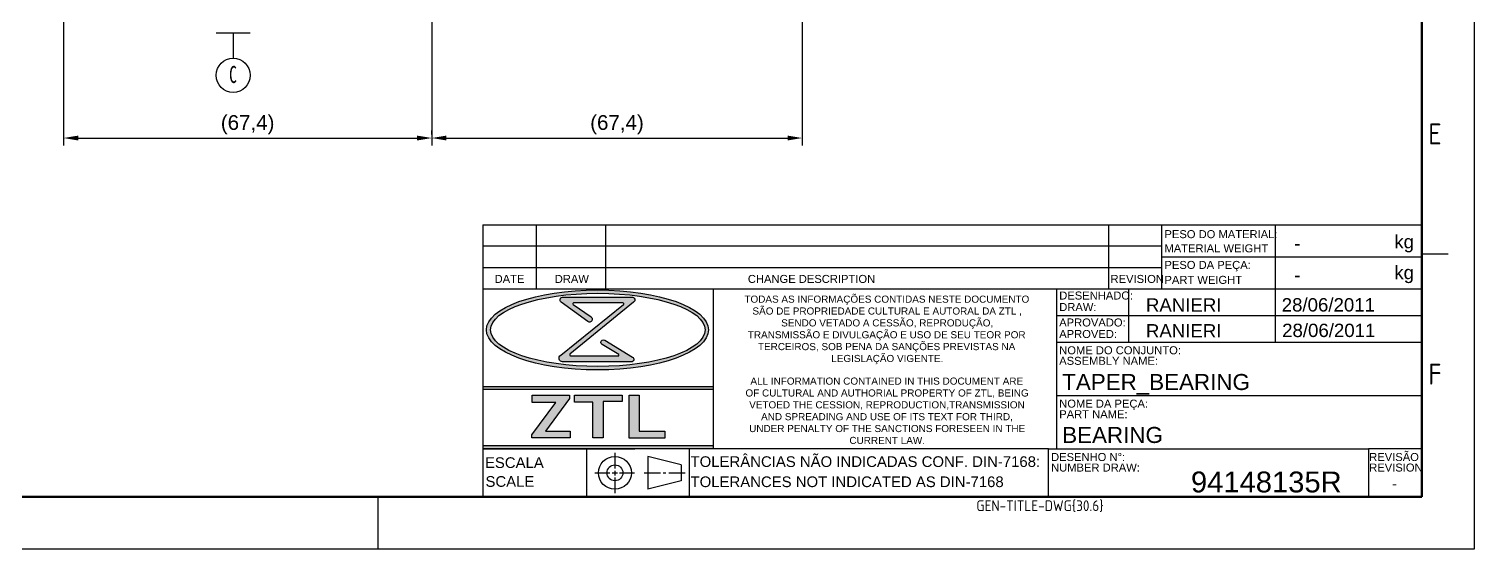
# Model space of a CAD drawing. Header units: millimetres. Extents: x 2659 to 3032, y 1080 to 1344.
# Drawn here: x 2785.7 to 3031.5, y 1079.9 to 1168.4 of the extents above; entities that cross this region are included whole.
import ezdxf
from ezdxf.enums import TextEntityAlignment as Align

# ---------------------------------------------------------------- set-up
doc = ezdxf.new("R2010")
doc.units = ezdxf.units.MM
for name, color, linetype, lineweight in [('AM_0', 7, 'Continuous', 50), ('AM_8', 1, 'Continuous', 25), ('AM_BOR', 7, 'Continuous', 50), ('CAXA4', 3, 'Continuous', 25)]:
    doc.layers.add(name, color=color, linetype=linetype, lineweight=lineweight)
doc.styles.add('ACISOTS', font='isocp.shx', dxfattribs={"height": 1})
doc.styles.get("Standard").update_dxf_attribs({"font": 'arial.ttf'})
doc.styles.add('标准', font='', dxfattribs={"width": 0.667})
doc.styles.get('标准').set_extended_font_data('FangSong_GB2312')
doc.dimstyles.new('ISO-25', dxfattribs={"dimtxt": 2.5, "dimasz": 2.5, "dimexe": 1.25, "dimexo": 0.625, "dimtad": 1, "dimtxsty": 'Standard', "dimcen": 2.5, "dimadec": 0, "dimazin": 0, "dimtfac": 1, "dimtmove": 0, "dimatfit": 3, "dimfxl": 1, "dimarcsym": 0})

# ---------------------------------------------------------------- blocks, each defined once
blk = doc.blocks.new('A3 ZTL')
for p, q in [((401.17, 9.78), (401.17, 280.82)), ((19.57, 9.78), (401.17, 9.78))]:
    blk.add_line(p, q)
at = {"layer": 'AM_BOR', "color": 135, "lineweight": 25}
for p, q in [((410.96, 290.61), (410.96, 0)), ((406.07, 55.28), (401.17, 55.28)), ((205.48, 9.78), (205.48, 0)), ((410.96, 0), (0, 0))]:
    blk.add_line(p, q, dxfattribs=at)
at = {"layer": 'AM_BOR', "color": 135, "lineweight": 25, "style": 'ACISOTS'}
for s, p in [('E', (403.62, 77.79)), ('F', (403.62, 32.78))]:
    blk.add_text(s, height=3.91, dxfattribs=at).set_placement(p, align=Align.MIDDLE)
blk = doc.blocks.new('*D39')
at = {"color": 0, "lineweight": -2, "transparency": 16777216}
for p, q in [((2854.24, 1191.61), (2854.24, 1148.58)), ((2791.61, 1179.31), (2791.61, 1148.58)), ((2794.11, 1149.83), (2851.74, 1149.83))]:
    blk.add_line(p, q, dxfattribs=at)
at = {"color": 0, "transparency": 16777216}
for points in [[(2794.11, 1150.24), (2794.11, 1149.41), (2791.61, 1149.83)], [(2851.74, 1150.24), (2851.74, 1149.41), (2854.24, 1149.83)]]:
    blk.add_solid(points, dxfattribs=at)
at = {"layer": 'Defpoints', "color": 0, "transparency": 16777216}
for p in [(2854.24, 1192.23), (2791.61, 1179.93), (2854.24, 1149.83)]:
    blk.add_point(p, dxfattribs=at)
at = {"color": 0, "transparency": 16777216, "insert": (2822.92, 1152.09), "char_height": 2.5, "attachment_point": 5}
blk.add_mtext('(67,4)', dxfattribs=at)
blk = doc.blocks.new('*D40')
at = {"color": 0, "lineweight": -2, "transparency": 16777216}
for p, q in [((2917.24, 1180.31), (2917.24, 1148.58)), ((2854.24, 1150.45), (2854.24, 1151.08)), ((2856.74, 1149.83), (2914.74, 1149.83))]:
    blk.add_line(p, q, dxfattribs=at)
at = {"color": 0, "transparency": 16777216}
for points in [[(2856.74, 1150.24), (2856.74, 1149.41), (2854.24, 1149.83)], [(2914.74, 1150.24), (2914.74, 1149.41), (2917.24, 1149.83)]]:
    blk.add_solid(points, dxfattribs=at)
at = {"layer": 'Defpoints', "color": 0, "transparency": 16777216}
for p in [(2917.24, 1180.93), (2854.24, 1149.83), (2917.24, 1149.83)]:
    blk.add_point(p, dxfattribs=at)
at = {"color": 0, "transparency": 16777216, "insert": (2885.74, 1152.09), "char_height": 2.5, "attachment_point": 5}
blk.add_mtext('(67,4)', dxfattribs=at)

msp = doc.modelspace()

# ---------------------------------------------------------------- hatches: boundary and pattern name
h = msp.add_hatch(color=0)
h.paths.add_polyline_path([(2902.07, 1107.593), (2862.914, 1107.593), (2862.914, 1107.045), (2902.07, 1107.045)])
h.paths.add_polyline_path([(2902.07, 1097.522), (2862.914, 1097.522), (2862.914, 1096.974), (2902.07, 1096.974)])
at = {"layer": 'AM_8'}
h = msp.add_hatch(color=0, dxfattribs=at)
edge = h.paths.add_edge_path()
edge.add_ellipse((2882.423, 1117.201), major_axis=(18.891, 0), ratio=0.3599074, start_angle=191.45916, end_angle=452.8175)
edge.add_ellipse((2882.423, 1117.201), major_axis=(18.891, 0), ratio=0.3599074, start_angle=92.8175, end_angle=191.45916)
edge = h.paths.add_edge_path(flags=16)
edge.add_ellipse((2882.481, 1117.201), major_axis=(18.25, 0), ratio=0.3406642, start_angle=93.06698, end_angle=371.45916)
edge.add_ellipse((2882.481, 1117.201), major_axis=(18.25, 0), ratio=0.3406642, start_angle=11.45916, end_angle=93.06698)
h = msp.add_hatch(color=0, dxfattribs=at)
edge = h.paths.add_edge_path()
edge.add_line((2886.825, 1121.509), (2876.192, 1112.897))
edge.add_arc((2876.475, 1112.367), 0.601, 118.14094, 270)
edge.add_line((2876.475, 1111.766), (2888.17, 1111.766))
edge.add_arc((2888.155, 1112.209), 0.443, 271.96853, 418.91083)
edge.add_line((2888.383, 1112.588), (2883.648, 1115.444))
edge.add_arc((2883.424, 1115.076), 0.431, 58.66819, 238.80525)
edge.add_line((2883.201, 1114.707), (2886.03, 1112.994))
edge.add_arc((2885.967, 1112.905), 0.109, -90, 54.65447, ccw=False)
edge.add_line((2885.967, 1112.796), (2877.817, 1112.796))
edge.add_arc((2877.841, 1112.946), 0.151, 129.23635, 260.82262, ccw=False)
edge.add_line((2877.745, 1113.063), (2888.572, 1121.905))
edge.add_arc((2888.289, 1122.293), 0.48, 306.0702, 450)
edge.add_line((2888.289, 1122.773), (2876.549, 1122.773))
edge.add_arc((2876.53, 1122.308), 0.465, 87.72721, 233.74708)
edge.add_line((2876.255, 1121.933), (2880.765, 1118.626))
edge.add_arc((2881.056, 1119.005), 0.478, 232.47139, 414.7334)
edge.add_line((2881.332, 1119.395), (2878.293, 1121.544))
edge.add_arc((2878.354, 1121.66), 0.131, 90, 242.52347, ccw=False)
edge.add_line((2878.354, 1121.79), (2886.751, 1121.79))
edge.add_arc((2886.725, 1121.633), 0.16, -50.99642, 80.76554, ccw=False)
for points in [[(2871.261, 1099.38), (2871.261, 1098.836), (2877.79, 1098.836), (2877.79, 1099.984), (2873.558, 1099.984), (2877.669, 1105.543), (2877.669, 1106.086), (2871.322, 1106.086), (2871.322, 1104.878), (2875.342, 1104.878)], [(2878.515, 1104.938), (2881.658, 1104.938), (2881.658, 1098.836), (2883.381, 1098.836), (2883.381, 1104.999), (2886.615, 1104.999), (2886.615, 1106.086), (2878.515, 1106.086)], [(2893.868, 1098.806), (2893.868, 1099.984), (2889.486, 1099.984), (2889.486, 1106.086), (2887.793, 1106.086), (2887.793, 1098.806)]]:
    msp.add_hatch(color=0, dxfattribs=at).paths.add_polyline_path(points)

# ---------------------------------------------------------------- linework, layer by layer
at = {"layer": 'AM_8', "color": 0}
for p, q in [((2862.914, 1135.089), (3022.634, 1135.089)), ((2862.914, 1135.089), (2862.914, 1088.806)), ((2871.989, 1135.089), (2871.989, 1124.199)), ((2883.787, 1135.089), (2883.787, 1124.199)), ((2969.317, 1135.089), (2969.317, 1124.199)), ((2978.392, 1124.199), (2978.392, 1135.089)), ((2997.678, 1135.089), (2997.678, 1129.644)), ((3022.634, 1088.806), (3022.634, 1135.089)), ((2978.392, 1131.459), (2862.914, 1131.459)), ((2978.392, 1129.644), (3022.634, 1129.644)), ((2997.678, 1129.644), (2997.678, 1124.199)), ((2862.914, 1127.829), (2978.392, 1127.829)), ((2862.914, 1124.199), (2959.109, 1124.199)), ((2902.07, 1124.199), (2902.07, 1096.974)), ((2959.109, 1124.199), (3022.634, 1124.199)), ((2960.495, 1124.199), (2960.495, 1106.956)), ((2972.722, 1124.199), (2972.722, 1115.124)), ((2997.678, 1124.199), (2997.678, 1115.124)), ((2876.549, 1122.773), (2888.289, 1122.773)), ((2960.495, 1119.661), (3022.634, 1119.661)), ((2960.495, 1115.124), (3022.634, 1115.124)), ((2862.914, 1107.593), (2902.07, 1107.593)), ((2902.07, 1107.045), (2862.914, 1107.045)), ((2871.322, 1104.878), (2871.322, 1106.086)), ((2871.322, 1106.086), (2877.669, 1106.086)), ((2877.669, 1106.086), (2877.669, 1105.543)), ((2878.515, 1104.938), (2878.515, 1106.086)), ((2878.515, 1106.086), (2886.615, 1106.086)), ((2886.615, 1106.086), (2886.615, 1104.999)), ((2887.793, 1098.806), (2887.793, 1106.086)), ((2887.793, 1106.086), (2889.486, 1106.086)), ((2889.486, 1106.086), (2889.486, 1099.984)), ((2960.495, 1106.956), (2960.495, 1096.974)), ((2871.261, 1099.38), (2875.342, 1104.878)), ((2875.342, 1104.878), (2871.322, 1104.878)), ((2877.669, 1105.543), (2873.558, 1099.984)), ((2881.658, 1104.938), (2878.515, 1104.938)), ((2881.658, 1098.836), (2881.658, 1104.938)), ((2883.381, 1104.999), (2883.381, 1098.836)), ((2886.615, 1104.999), (2883.381, 1104.999)), ((2960.495, 1106.049), (3022.634, 1106.049)), ((2871.261, 1098.836), (2871.261, 1099.38)), ((2877.79, 1098.836), (2871.261, 1098.836)), ((2873.558, 1099.984), (2877.79, 1099.984)), ((2877.79, 1099.984), (2877.79, 1098.836)), ((2883.381, 1098.836), (2881.658, 1098.836)), ((2893.868, 1098.806), (2887.793, 1098.806)), ((2889.486, 1099.984), (2893.868, 1099.984)), ((2893.868, 1099.984), (2893.868, 1098.806)), ((2862.914, 1097.522), (2902.07, 1097.522)), ((2862.914, 1096.974), (2888.766, 1096.974)), ((2959.109, 1096.974), (2862.914, 1096.974)), ((2903.173, 1096.974), (2862.914, 1096.974)), ((2880.551, 1096.974), (2880.551, 1088.806)), ((2885.387, 1096.319), (2885.387, 1093.626)), ((2898.027, 1096.974), (2898.027, 1088.806)), ((2959.109, 1088.806), (2959.109, 1096.974)), ((2959.109, 1096.974), (3013.559, 1096.974)), ((3022.634, 1096.974), (3013.559, 1096.974)), ((3013.559, 1096.974), (3013.559, 1088.806)), ((2896.669, 1094.236), (2890.96, 1095.684)), ((2890.96, 1095.684), (2890.96, 1090.096)), ((2896.669, 1094.236), (2896.669, 1091.544)), ((2881.974, 1092.89), (2884.536, 1092.89)), ((2884.925, 1092.89), (2885.826, 1092.89)), ((2885.387, 1093.251), (2885.387, 1092.447)), ((2885.387, 1092.087), (2885.387, 1089.461)), ((2886.173, 1092.89), (2888.719, 1092.89)), ((2890.337, 1092.89), (2893.144, 1092.89)), ((2896.669, 1091.544), (2890.96, 1090.096)), ((2893.576, 1092.89), (2894.028, 1092.89)), ((2894.551, 1092.89), (2897.331, 1092.89)), ((2862.914, 1088.806), (3022.634, 1088.806))]:
    msp.add_line(p, q, dxfattribs=at)
msp.add_lwpolyline([(2876.549, 1122.773), (2888.289, 1122.773, -0.7260746), (2888.572, 1121.905), (2877.745, 1113.063, 0.646844), (2877.817, 1112.796), (2885.967, 1112.796, 0.7309147), (2886.03, 1112.994), (2883.201, 1114.707, -1.0011968), (2883.648, 1115.444), (2888.383, 1112.588, -0.7463434), (2888.17, 1111.766), (2876.475, 1111.766, -0.7802957), (2876.192, 1112.897), (2886.825, 1121.509, 0.6479319), (2886.751, 1121.79), (2878.354, 1121.79, 0.7849705), (2878.293, 1121.544), (2881.332, 1119.395, -1.0199372), (2880.765, 1118.626), (2876.255, 1121.933, -0.7400952), (2876.549, 1122.773, -0.2577936)], format="xyb", dxfattribs=at)
for radius in [2.794, 1.346]:
    msp.add_circle((2885.387, 1092.89), radius, dxfattribs=at)
for centre, major_axis, ratio in [((2882.423, 1117.201), (-18.891, 0), 0.3599074), ((2882.481, 1117.201), (-18.25, 0), 0.3406642)]:
    msp.add_ellipse(centre, major_axis=major_axis, ratio=ratio, dxfattribs=at)
at = {"layer": 'CAXA4', "color": 0, "linetype": 'Continuous'}
for p, q in [((2817.555, 1167.744), (2823.355, 1167.744)), ((2817.555, 1167.744), (2823.355, 1167.744)), ((2820.455, 1167.744), (2820.455, 1163.394))]:
    msp.add_line(p, q, dxfattribs=at)
msp.add_circle((2820.455, 1160.494), 2.9, dxfattribs=at)

# ---------------------------------------------------------------- block references
at = {"layer": 'AM_0', "color": 0, "lineweight": 0, "xscale": 0.9075000000000002, "yscale": 0.9075000000000002, "zscale": 0.9075000000000002}
msp.add_blockref('A3 ZTL', (2658.569, 1079.927), dxfattribs=at)

# ---------------------------------------------------------------- texts
at = {"color": 0, "char_height": 1.21, "attachment_point": 1}
for s, insert in [('\\pi-0.030453;TODAS AS INFORMAÇÕES CONTIDAS NESTE DOCUMENTO \\P\\pi1.3368;SÃO DE PROPRIEDADE CULTURAL E AUTORAL DA ZTL , \\P\\pi6.2214;SENDO VETADO A CESSÃO, REPRODUÇÃO, \\P\\pi0.5502;TRANSMISSÃO E DIVULGAÇÃO E USO DE SEU TEOR POR \\P\\pi2.2748;TERCEIROS, SOB PENA DA SANÇÕES PREVISTAS NA \\P\\pi14.743;LEGISLAÇÃO VIGENTE.', (2907.441, 1123.033)), ('\\pi0.99054;ALL INFORMATION CONTAINED IN THIS DOCUMENT ARE \\P\\pi0.14494;OF CULTURAL AND AUTHORIAL PROPERTY OF ZTL, BEING  \\P\\pi0.78254;VETOED THE CESSION, REPRODUCTION,TRANSMISSION \\P\\pi2.8043;AND SPREADING AND USE OF ITS TEXT FOR THIRD, \\P\\pi0.77387;UNDER PENALTY OF THE SANCTIONS FORESEEN IN THE \\P\\pi17.825;CURRENT LAW.', (2907.441, 1109.1))]:
    msp.add_mtext_dynamic_manual_height_columns(s, width=48.28462, gutter_width=12.5, heights=[0], dxfattribs=dict(at, insert=insert))
at = {"layer": 'AM_8', "color": 0}
for s, height, p in [('PESO DO MATERIAL:', 1.36125, (2978.849, 1132.8)), ('kg', 2.2687, (3017.945, 1131.06)), ('MATERIAL WEIGHT', 1.36125, (2978.849, 1130.389)), ('PESO DA PEÇA:', 1.36125, (2978.849, 1127.568)), ('kg', 2.2687, (3017.945, 1125.825)), ('DATE', 1.3613, (2864.925, 1125.187)), ('DRAW', 1.3613, (2875.151, 1125.187)), ('CHANGE DESCRIPTION', 1.36125, (2907.996, 1125.187)), ('REVISION', 1.3613, (2969.676, 1125.187)), ('PART WEIGHT', 1.36125, (2978.849, 1125.028)), ('DESENHADO:', 1.3613, (2960.952, 1122.366)), ('DRAW:', 1.3613, (2960.952, 1120.408)), ('APROVADO:', 1.3613, (2960.952, 1117.782)), ('APROVED:', 1.3613, (2960.952, 1115.824)), ('NOME DO CONJUNTO:', 1.36125, (2960.952, 1113.054)), ('ASSEMBLY NAME:', 1.36125, (2960.952, 1111.261)), ('NOME DA PEÇA:', 1.36125, (2960.952, 1103.979)), ('PART NAME:', 1.3613, (2960.952, 1102.186)), ('DESENHO N%%d:', 1.36125, (2959.566, 1094.904)), ('REVISÃO', 1.3613, (3013.673, 1094.904)), ('ESCALA', 1.815, (2863.284, 1093.723)), ('TOLERÂNCIAS NÃO INDICADAS CONF. DIN-7168:', 1.815, (2898.252, 1093.892)), ('NUMBER DRAW:', 1.36125, (2959.566, 1093.111)), ('REVISION', 1.3613, (3013.673, 1093.111)), ('SCALE', 1.815, (2863.369, 1090.516)), ('TOLERANCES NOT INDICATED AS DIN-7168', 1.815, (2898.252, 1090.466))]:
    msp.add_text(s, height=height, dxfattribs=at).set_placement(p)
for p in [(3000.91, 1131.937), (3000.91, 1126.538)]:
    msp.add_attdef('-', text='', height=2.269, dxfattribs=at).set_placement(p, align=Align.MIDDLE_LEFT)
for tag, p, height in [('RANIERI', (2975.698, 1120.301), 2.269), ('28/06/2011', (2998.794, 1120.328), 2.269), ('28/06/2011', (2998.867, 1115.986), 2.269), ('RANIERI', (2975.696, 1115.91), 2.269), ('TAPER_BEARING', (2961.465, 1106.979), 2.723), ('BEARING', (2961.465, 1097.972), 2.723), ('94148135R', (2983.356, 1089.565), 3.549)]:
    msp.add_attdef(tag, p, '', height=height, dxfattribs=at)
msp.add_attdef('-', text='', height=1.775, dxfattribs=at).set_placement((3017.969, 1091.065), align=Align.MIDDLE_CENTER)
at = {"layer": 'AM_8', "color": 0, "style": 'ACISOTS'}
msp.add_attdef('GEN-TITLE-DWG{30.6}', (2946.861, 1086.398), '', height=1.815, dxfattribs=at)
at = {"layer": 'CAXA4', "color": 0, "linetype": 'Continuous', "lineweight": 25, "insert": (2819.768, 1162.089), "char_height": 2.9, "attachment_point": 1, "style": '标准'}
msp.add_mtext('C', dxfattribs=at)

# ---------------------------------------------------------------- dimensions: what is measured, and where the dimension line sits
for base, p1, p2, picture, middle in [((2854.237, 1149.826), (2791.612, 1179.932), (2854.237, 1192.232), '*D39', (2822.924, 1152.09)), ((2917.237, 1149.826), (2854.237, 1149.826), (2917.237, 1180.932), '*D40', (2885.737, 1152.09))]:
    dim = msp.add_linear_dim(base=base, p1=p1, p2=p2, text='(67,4)', dimstyle='ISO-25')
    dim.commit()
    dim.dimension.update_dxf_attribs({"geometry": picture, "text_midpoint": middle})

doc.saveas('drawing.dxf')
